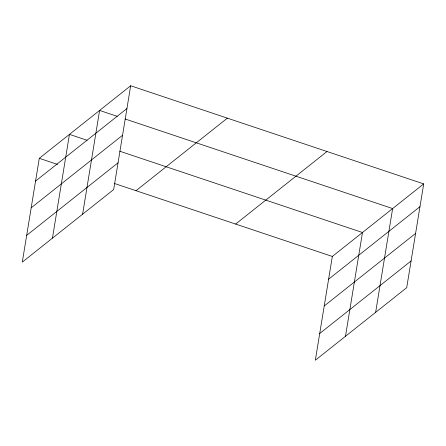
<?xml version="1.0" encoding="UTF-8"?>
<svg xmlns="http://www.w3.org/2000/svg" width="446" height="446" viewBox="0 0 446 446"><rect width="100%" height="100%" fill="white"/><g stroke="black" fill="none" stroke-linecap="round" stroke-linejoin="round"><path stroke-width="0.67" d="M130.667 85.766L39.293 158.319L22.3 262.103L113.669 189.55L130.667 85.766L423.7 183.897L406.707 287.681L315.333 360.234L332.331 256.45L423.7 183.897M52.45 238.158L69.448 134.374L87.087 140.284M82.605 214.219L99.597 110.435L117.242 116.345M345.488 336.29L362.481 232.505L119.757 151.222M375.638 312.351L392.636 208.566L125.081 118.971M35.563 181.093L126.937 108.545M31.187 207.825L122.555 135.277M26.676 235.371L118.045 162.818M135.997 190.704L227.365 118.151M235.627 224.065L326.996 151.517M328.602 279.229L419.97 206.676M324.225 305.962L415.594 233.409M319.715 333.502L411.084 260.949M39.293 158.319L57.59 164.446M114.432 183.479L332.331 256.45"/></g></svg>
